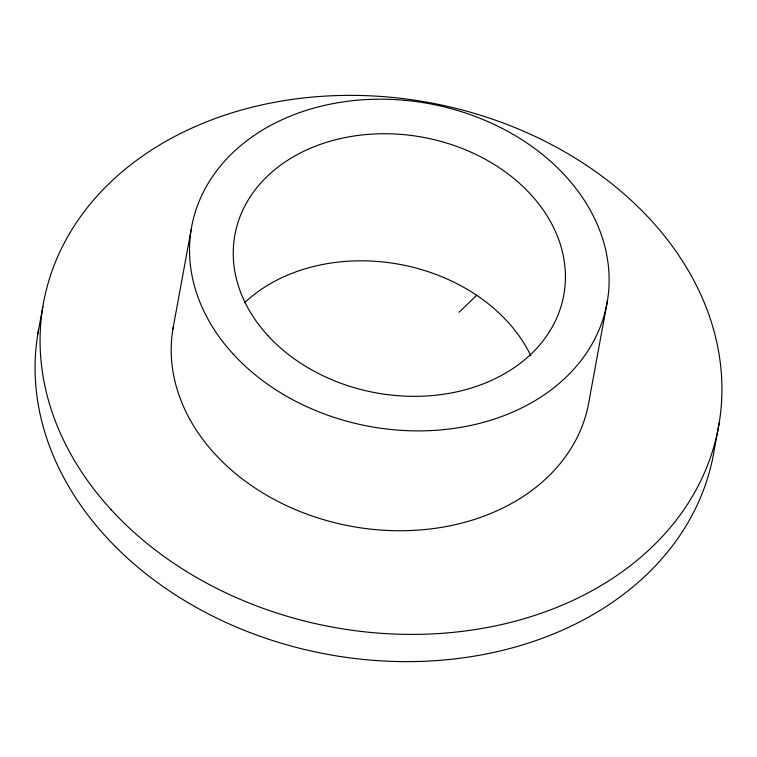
<?xml version="1.0" encoding="UTF-8"?>
<svg xmlns="http://www.w3.org/2000/svg" width="757" height="757" viewBox="0 0 757 757"><rect width="100%" height="100%" fill="white"/><g stroke="black" fill="none" stroke-linecap="round" stroke-linejoin="round"><path stroke-width="1.14" d="M37.85 333.837L42.846 306.604M172.908 329.021L191.228 229.172M607.417 300.898L589.088 400.746A211.165 164.108 10.4 0 1 352.819 526.56A211.165 164.108 10.4 0 1 173.296 326.759M719.15 423.163L714.154 450.396A343.148 266.682 10.4 0 1 330.383 654.871A343.148 266.682 10.4 0 1 38.437 330.43M459.026 312.281L476.692 295.296M244.729 302.649A167.174 129.92 10.4 0 1 399.885 264.411A167.174 129.92 10.4 0 1 530.808 355.762M233.288 354.181A211.165 164.108 10.4 0 0 593.412 341.587A211.165 164.108 10.4 0 0 371.28 99.347A211.165 164.108 10.4 0 0 233.288 354.181M111.184 509.745A343.148 266.682 10.4 0 0 696.393 489.277A343.148 266.682 10.4 0 0 335.427 95.628A343.148 266.682 10.4 0 0 111.184 509.745M267.874 335.606A167.174 129.92 10.4 0 0 552.979 325.642A167.174 129.92 10.4 0 0 377.118 133.866A167.174 129.92 10.4 0 0 267.874 335.606"/></g></svg>
